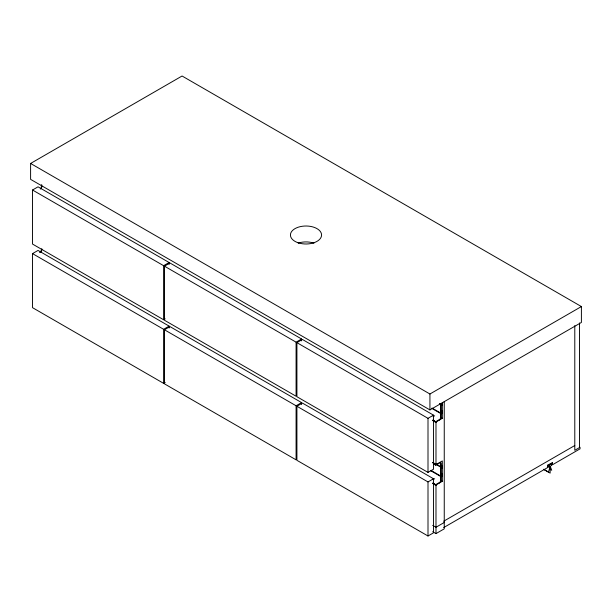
<?xml version="1.0" encoding="UTF-8"?>
<svg xmlns="http://www.w3.org/2000/svg" width="612" height="612" viewBox="0 0 612 612"><rect width="100%" height="100%" fill="white"/><g stroke="black" fill="none" stroke-linecap="round" stroke-linejoin="round"><path stroke-width="0.92" d="M30.6 163.458L182.07 76.003L581.4 306.558L581.4 322.455L429.93 409.91L30.6 179.354L30.6 163.458L429.93 394.006L581.4 306.558M165.194 318.844L163.618 319.755L32.528 244.066L32.528 190.011L38.036 186.828L169.126 262.51L169.126 264.407M165.194 382.446L163.618 383.357L32.528 307.668L32.528 253.613L38.036 250.43L169.126 326.112L169.126 328.009M39.826 252.572L41.409 251.662M32.528 190.011L163.618 265.692L169.126 262.51M164.444 266.166L296.086 342.169L296.086 396.232L164.444 320.229L164.444 266.166L169.952 262.992L301.594 338.994L301.594 340.892M32.528 253.613L163.618 329.294L169.126 326.112M164.444 329.769L296.086 405.771L296.086 459.834L164.444 383.831L164.444 329.769L169.952 326.594L301.594 402.597L301.594 404.494M296.086 342.169L301.594 338.994M296.912 342.651L302.42 339.469L433.51 415.15L433.51 469.213L428.002 472.395L296.912 396.714L296.912 342.651L428.002 418.333L433.51 415.15M296.086 405.771L301.594 402.597M296.912 406.253L302.42 403.071L433.51 478.752L433.51 532.815L428.002 535.997L296.912 460.308L296.912 406.253L428.002 481.935L433.51 478.752M442.323 403.262L441.114 403.958L441.114 403.453M433.097 416.665L434.681 415.747M432.018 408.059L441.114 413.307L441.941 412.832L442.323 411.18L440.671 410.224M432.018 408.502L441.114 413.758L442.323 413.054L440.671 412.098M433.235 420.276L435.713 421.706L439.462 419.541A1.79 1.033 -60 0 0 440.724 417.346L440.724 403.675M432.684 420.084L435.989 421.989L442.323 418.333L442.323 402.75M433.235 421.033L435.989 422.311L432.684 420.398M432.684 462.695L435.989 464.6L442.323 460.943L442.323 481.3L435.989 484.956L432.684 483.044M433.235 463.774L435.713 465.204L439.462 463.047A1.79 1.033 -60 0 1 440.724 463.774L440.724 480.313A1.79 1.033 -60 0 1 439.462 482.508L435.713 484.666L433.235 483.235M436.149 464.064L441.114 466.925L442.323 466.222L440.671 465.273M436.149 464.508L441.114 467.369L441.941 466.895L441.941 468.325L442.323 468.103L440.671 467.147M433.097 479.632L434.681 478.714M431.192 470.544L441.114 476.274L441.941 475.799L442.323 474.147L440.671 473.191M430.366 470.513L441.114 476.717L442.323 476.021L440.671 475.065M433.235 484L435.989 485.27L432.684 483.365M443.7 521.21L574.79 445.521M444.251 522.48L435.989 527.253L432.684 525.341M443.7 527.567L547.801 467.469L547.801 465.242L552.483 462.534L552.483 464.76L580.023 448.864L580.023 447.273L574.79 450.294L574.79 325.63M552.345 462.618L552.345 464.523L551.794 464.845A3.894 2.249 -60 0 1 548.49 466.749L547.939 467.071L547.939 465.158M432.684 531.698L435.989 533.61L444.251 528.837L444.251 401.64M550.693 463.567L552.345 464.523M550.142 463.888L551.794 464.845L551.794 463.567L548.49 465.48L548.49 466.749M547.847 465.166L550.333 466.604L551.741 470.268L550.089 469.312M547.656 465.319L550.142 466.749L550.142 473.114L544.343 469.764M548.298 465.862L549.951 466.818L548.543 472.12L543.571 469.251M439.454 403.453L442.323 405.136L441.941 405.358L441.941 403.928L441.114 404.402L441.114 413.307M440.808 417.461L442.323 418.333M432.684 462.374L435.989 464.286L435.713 465.204M440.808 480.428L442.323 481.3M579.472 322.929L579.472 447.594M441.114 413.758L441.114 417.124A2.333 1.346 -60 0 1 439.462 419.985M441.114 466.925L441.114 463.552A2.333 1.346 -60 0 0 439.462 462.603M441.114 467.369L441.114 476.274M441.114 476.717L441.114 480.091A2.333 1.346 -60 0 1 439.462 482.952M435.989 421.989L435.989 464.6M435.989 484.956L435.989 533.61M435.713 421.706L435.713 422.471M435.713 484.666L435.713 485.431M429.93 394.006L429.93 409.91M428.002 418.333L428.002 472.395M428.002 481.935L428.002 535.997M163.618 265.692L163.618 319.755M163.618 329.294L163.618 383.357M41.784 184.885L41.784 186.576A2.333 1.346 -60 0 1 40.736 188.947M41.784 248.694L41.784 249.535A2.333 1.346 -60 0 1 40.132 252.404M41.394 184.977L41.394 186.798A1.79 1.033 -60 0 1 40.361 188.833M298.243 243.102A15.575 8.996 0 0 1 313.948 243.171M41.394 249.765A1.79 1.033 -60 0 1 40.132 251.953M298.212 242.796A15.575 8.996 0 0 0 321.575 235.008A15.575 8.996 0 0 0 298.212 227.213A15.575 8.996 0 0 0 298.212 242.796"/></g></svg>
